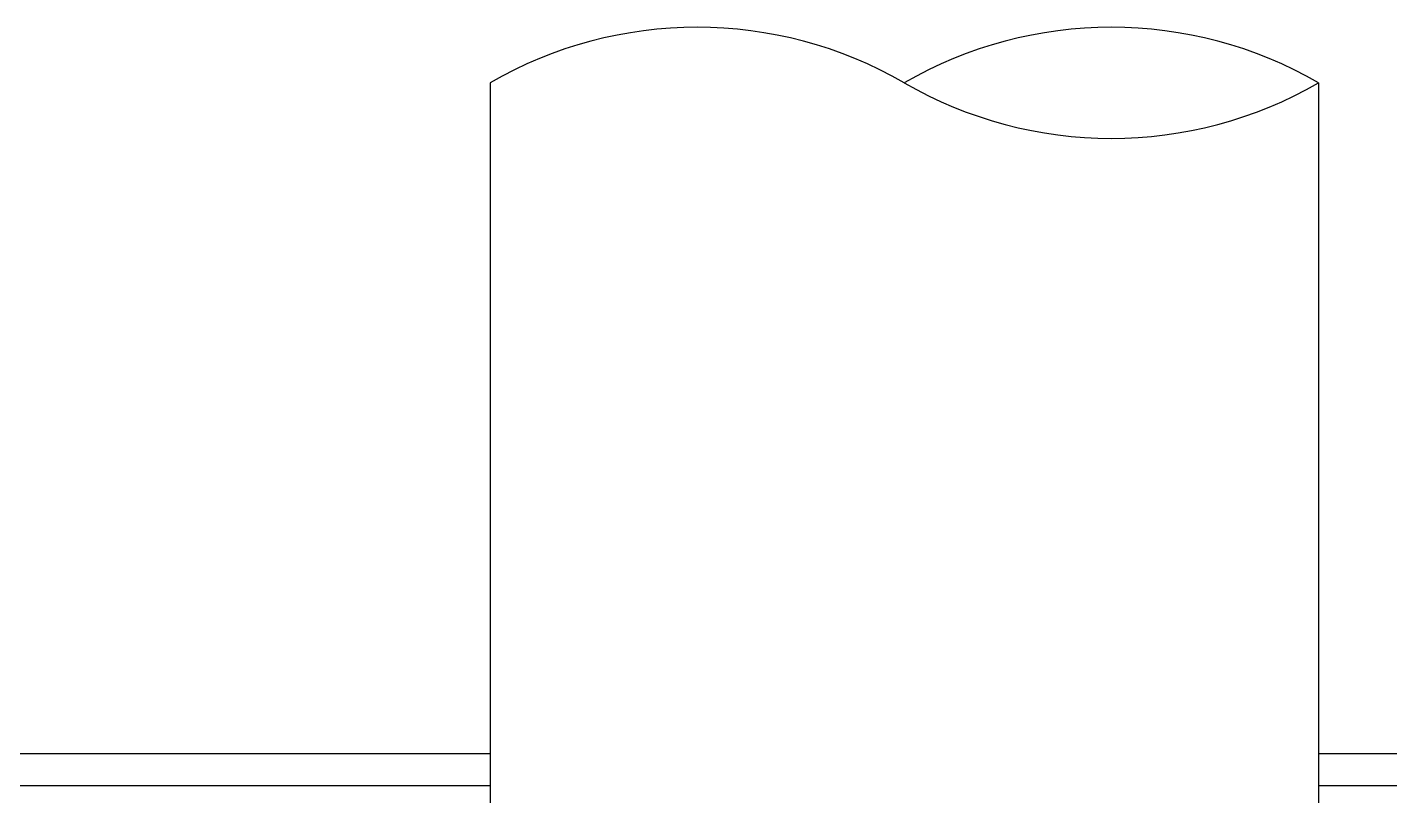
# Model space of a CAD drawing. Extents: x 27938 to 1507990, y 110129 to 923079.
# Drawn here: x 479497 to 480680, y 358324 to 358991 of the extents above; entities that cross this region are included whole.
import ezdxf

# ---------------------------------------------------------------- set-up
doc = ezdxf.new("R2010")
doc.units = 0
doc.header["$LTSCALE"] = 1000
doc.header["$MEASUREMENT"] = 0

msp = doc.modelspace()

# ---------------------------------------------------------------- linework, layer by layer
at = {"linetype": 'Continuous'}
for p, q in [((479899.1, 358942.8), (479899.1, 358315.5)), ((480618.5, 358942.8), (480618.5, 358315.5))]:
    msp.add_line(p, q, dxfattribs=at)
for p, q in [((479899.1, 358360.5), (478452.8, 358360.5)), ((482415.5, 358360.5), (480618.5, 358360.5)), ((479899.1, 358332.8), (478755, 358332.8)), ((482070, 358332.8), (480618.5, 358332.8))]:
    msp.add_line(p, q)
at = {"color": 7}
for centre, start, end in [((480079, 358631.3), 60, 120), ((480438.7, 358631.3), 60, 120), ((480438.7, 359254.3), 240, 300)]:
    msp.add_arc(centre, 359.7, start, end, dxfattribs=at)

doc.saveas('drawing.dxf')
